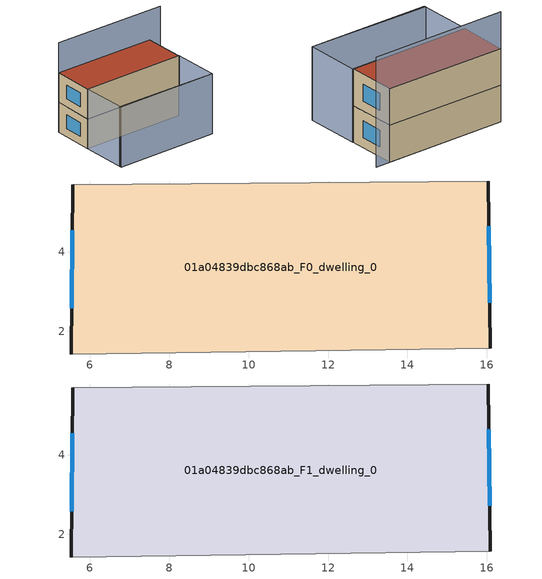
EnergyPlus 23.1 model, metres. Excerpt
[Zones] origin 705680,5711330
01a04839dbc868ab_F0_dwelling_0
 floor ground (EU_floor_Construction): 16.04,5.79 16.09,1.58 5.53,1.43 5.57,5.7 z0
 wall outside (EU_wall_Construction): 16.09,1.58 16.04,5.79 / 5.57,5.7 5.53,1.43 z0:3
 wall adiabatic (EU_wall_Construction): 5.53,1.43 16.09,1.58 / 16.04,5.79 5.57,5.7 z0:3
 window (EU_Window_Construction): 16.07,2.72 16.05,4.65 / 5.56,4.54 5.54,2.58 z0.81:2.19
01a04839dbc868ab_F1_dwelling_0
 floor to 01a04839dbc868ab_F0_dwelling_0 (EU_floor_Construction): 16.04,5.79 16.09,1.58 5.53,1.43 5.57,5.7 z3
 wall outside (EU_wall_Construction): 16.09,1.58 16.04,5.79 / 5.57,5.7 5.53,1.43 z3:6
 wall adiabatic (EU_wall_Construction): 5.53,1.43 16.09,1.58 / 16.04,5.79 5.57,5.7 z3:6
 window (EU_Window_Construction): 16.07,2.72 16.05,4.65 / 5.56,4.54 5.54,2.58 z3.81:5.19
 roof outside (EU_roof_Construction): 16.09,1.58 16.04,5.79 5.57,5.7 5.53,1.43 z6
shading: 5.57,-3.11 16.19,-3.12 / 5.51,1.43 16.12,1.58 / 16.12,1.58 16.19,-3.12 / 16.19,-3.12 5.58,-3.27 / 5.58,-3.27 5.51,1.43 z0:6; 17.31,5.79 5.57,5.7 z0:9
[Building]
EU S2 Campaign: North Axis=0; Terrain=City; Solar Distribution=FullExterior
[Site:Location]
London: Latitude=51.5; Longitude=-0.5; Time Zone=0; Elevation=25
[SizingPeriod:WeatherFileDays]
AnnualSizingPeriod: Begin Month=1; Begin Day of Month=1; End Month=12; End Day of Month=31; Day of Week for Start Day=Monday; Use Weather File Daylight Saving Period=No; Use Weather File Rain and Snow Indicators=No
[MATERIAL]
EU_InternalMass_Material: Roughness=MediumRough; Thickness=0.1; Conductivity=1; Density=1800; Specific Heat=900; Thermal Absorptance=0.9; Solar Absorptance=0.7; Visible Absorptance=0.7
[MATERIAL:NOMASS] Roughness=MediumRough; Thermal Absorptance=0.9; Solar Absorptance=0.7; Visible Absorptance=0.7
Name | Thermal Resistance
EU_wall_NoMass | 0.727863
EU_roof_NoMass | 0.773354
EU_floor_NoMass | 1.79329
[WINDOWMATERIAL:SIMPLEGLAZINGSYSTEM]
EU_Window_SimpleGlazing: UFactor=2.58614; Solar Heat Gain Coefficient=0.76; Visible Transmittance=0.76
[CONSTRUCTION]
EU_wall_Construction: EU_wall_NoMass
EU_roof_Construction: EU_roof_NoMass
EU_floor_Construction: EU_floor_NoMass
EU_Window_Construction: EU_Window_SimpleGlazing
EU_InternalMass_Construction: EU_InternalMass_Material
[ZONE] Type=1; Multiplier=1; Ceiling Height=autocalculate; Floor Area=autocalculate; Part of Total Floor Area=Yes
Name | Volume
01a04839dbc868ab_F0_dwelling_0 | 133.651
01a04839dbc868ab_F1_dwelling_0 | 133.652
[INTERNALMASS] Construction=EU_InternalMass_Construction; Surface Area=44.5506
Name | Zone or ZoneList
01a04839dbc868ab_F0_dwelling_0_EU_InternalMass | 01a04839dbc868ab_F0_dwelling_0
01a04839dbc868ab_F1_dwelling_0_EU_InternalMass | 01a04839dbc868ab_F1_dwelling_0
[OTHEREQUIPMENT] Fuel Type=Electricity; Design Level Calculation Method=Watts/Area; Power per Zone Floor Area=1; Fraction Latent=0; Fraction Radiant=0; Fraction Lost=0; Carbon Dioxide Generation Rate=0; EndUse Subcategory=EU_Step8_InternalGains
Name | Zone or ZoneList or Space or SpaceList | Schedule
EU_Step8_InternalGain_01a04839dbc868ab_F0_dwelling_0_f000 | 01a04839dbc868ab_F0_dwelling_0 | EU_Step8_GainSchedule_01a04839dbc868ab_F0_dwelling_0_f000
EU_Step8_InternalGain_01a04839dbc868ab_F1_dwelling_0_f000 | 01a04839dbc868ab_F1_dwelling_0 | EU_Step8_GainSchedule_01a04839dbc868ab_F1_dwelling_0_f000
[ZONEVENTILATION:DESIGNFLOWRATE] Schedule=EU_AlwaysOn; Design Flow Rate Calculation Method=AirChanges/Hour; Air Changes per Hour=0.484901; Ventilation Type=Natural; Fan Pressure Rise=0; Fan Total Efficiency=1; Constant Term Coefficient=1; Temperature Term Coefficient=0; Velocity Term Coefficient=0; Velocity Squared Term Coefficient=0; Minimum Indoor Temperature=-100; Maximum Indoor Temperature=100; Delta Temperature=-100; Minimum Outdoor Temperature=-100; Maximum Outdoor Temperature=100; Maximum Wind Speed=40
Name | Zone or ZoneList or Space or SpaceList
EU_ConstantAir_01a04839dbc868ab_F0_dwelling_0 | 01a04839dbc868ab_F0_dwelling_0
EU_ConstantAir_01a04839dbc868ab_F1_dwelling_0 | 01a04839dbc868ab_F1_dwelling_0
[HVACTEMPLATE:THERMOSTAT] Constant Heating Setpoint=20; Constant Cooling Setpoint=50
EU_HeatOnly_01a04839dbc868ab_F0_dwelling_0; EU_HeatOnly_01a04839dbc868ab_F1_dwelling_0
[HVACTEMPLATE:ZONE:IDEALLOADSAIRSYSTEM] System Availability Schedule=EU_AlwaysOn; Maximum Heating Supply Air Temperature=50; Minimum Cooling Supply Air Temperature=13; Maximum Heating Supply Air Humidity Ratio=0.0156; Minimum Cooling Supply Air Humidity Ratio=0.0077; Heating Limit=NoLimit; Cooling Limit=NoLimit; Heating Availability Schedule=EU_AlwaysOn; Cooling Availability Schedule=EU_CoolingOff; Dehumidification Control Type=ConstantSensibleHeatRatio; Cooling Sensible Heat Ratio=0.7; Dehumidification Setpoint=60; Humidification Control Type=None; Humidification Setpoint=30; Outdoor Air Method=None; Outdoor Air Flow Rate per Person=0.00944; Outdoor Air Flow Rate per Zone Floor Area=0; Outdoor Air Flow Rate per Zone=0; Demand Controlled Ventilation Type=None; Outdoor Air Economizer Type=NoEconomizer; Heat Recovery Type=None; Sensible Heat Recovery Effectiveness=0.7; Latent Heat Recovery Effectiveness=0.65
Name | Template Thermostat
01a04839dbc868ab_F0_dwelling_0 | EU_HeatOnly_01a04839dbc868ab_F0_dwelling_0
01a04839dbc868ab_F1_dwelling_0 | EU_HeatOnly_01a04839dbc868ab_F1_dwelling_0
[SIZING:ZONE] Zone Cooling Design Supply Air Temperature Input Method=SupplyAirTemperature; Zone Cooling Design Supply Air Temperature=13; Zone Heating Design Supply Air Temperature Input Method=SupplyAirTemperature; Zone Heating Design Supply Air Temperature=50; Zone Cooling Design Supply Air Humidity Ratio=0.008; Zone Heating Design Supply Air Humidity Ratio=0.008; Cooling Design Air Flow Method=DesignDay; Cooling Design Air Flow Rate=0; Cooling Minimum Air Flow per Zone Floor Area=0.000762; Cooling Minimum Air Flow=0; Cooling Minimum Air Flow Fraction=0.2; Heating Design Air Flow Method=DesignDay; Heating Design Air Flow Rate=0; Heating Maximum Air Flow per Zone Floor Area=0.002032; Heating Maximum Air Flow=0.141576; Heating Maximum Air Flow Fraction=0.3; Account for Dedicated Outdoor Air System=No; Dedicated Outdoor Air System Control Strategy=NeutralSupplyAir; Dedicated Outdoor Air Low Setpoint Temperature for Design=autosize; Dedicated Outdoor Air High Setpoint Temperature for Design=autosize; Zone Load Sizing Method=Sensible Load Only No Latent Load; Zone Latent Cooling Design Supply Air Humidity Ratio Input Method=HumidityRatioDifference; Zone Cooling Design Supply Air Humidity Ratio Difference=0.005; Zone Latent Heating Design Supply Air Humidity Ratio Input Method=HumidityRatioDifference; Zone Humidification Design Supply Air Humidity Ratio Difference=0.005
01a04839dbc868ab_F0_dwelling_0; 01a04839dbc868ab_F1_dwelling_0
[SCHEDULE:CONSTANT]
Name | Hourly Value
EU_AlwaysOn | 1
EU_CoolingOff | 0
[SCHEDULE:FILE] Column Number=1; Rows to Skip at Top=0; Number of Hours of Data=8760; Column Separator=Comma; Interpolate to Timestep=No; Minutes per Item=60; Adjust Schedule for Daylight Savings=Yes
Name | File
EU_Step8_GainSchedule_01a04839dbc868ab_F0_dwelling_0_f000 | ../../schedules/01a04839dbc868ab/01a04839dbc868ab_F0_dwelling_0_f000_gain.csv
EU_Step8_GainSchedule_01a04839dbc868ab_F1_dwelling_0_f000 | ../../schedules/01a04839dbc868ab/01a04839dbc868ab_F1_dwelling_0_f000_gain.csv
